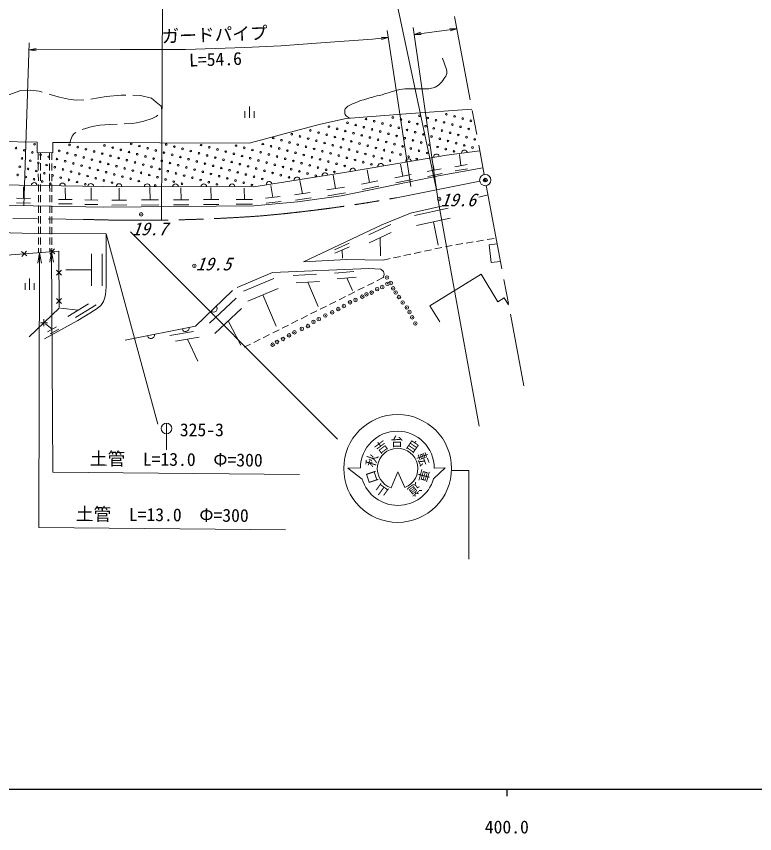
# Model space of a CAD drawing. Units: millimetres, scale not verified. Extents: x 40000 to 680000, y 20000 to 380000.
# Drawn here: x 398566 to 503084, y 198715 to 314377 of the extents above; entities that cross this region are included whole.
import ezdxf
from ezdxf.enums import TextEntityAlignment as Align

# ---------------------------------------------------------------- set-up
doc = ezdxf.new("R2010")
doc.units = ezdxf.units.MM
doc.header["$LTSCALE"] = 1000
doc.header["$PDMODE"] = 32
doc.header["$PDSIZE"] = 500
doc.linetypes.add('CHAIN', pattern=[18.5, 12, -1.5, 3.5, -1.5])
for name, color, linetype, lineweight in [('M-BGD', 7, 'Continuous', 13), ('M-BMK', 2, 'CHAIN', 13), ('M-BMK-SRVR', 3, 'Continuous', 13), ('M-STR-HTXT', 7, 'Continuous', 13), ('M-STR-STRC', 7, 'Continuous', 13), ('M-TTL-BAND', 7, 'Continuous', 25)]:
    doc.layers.add(name, color=color, linetype=linetype, lineweight=lineweight)
doc.layers.add('M-OTRS', color=6, linetype='Continuous')
doc.styles.add('ＭＳ ゴシック', font='')
doc.styles.get('ＭＳ ゴシック').set_extended_font_data('MS Gothic')

# ---------------------------------------------------------------- blocks, each defined once
blk = doc.blocks.new('荒地')
at = {"color": 7, "linetype": 'Continuous', "lineweight": 13}
for p, q in [((-1, 0.25), (-1, -1.25)), ((0, -1.25), (0, 1.25)), ((1, 0.25), (1, -1.25))]:
    blk.add_line(p, q, dxfattribs=at)
blk = doc.blocks.new('道路標識\u3000規制')
at = {"color": 7, "linetype": 'Continuous', "lineweight": 13}
blk.add_line((0, 0), (0, 2.5), dxfattribs=at)
blk.add_circle((0, 2), 0.5, dxfattribs=at)
blk = doc.blocks.new('open_arrow')
at = {"color": 0, "linetype": 'Continuous', "lineweight": -2}
blk.add_lwpolyline([(7.5, 1.25), (0, 0), (7.5, -1.25)], dxfattribs=at)

msp = doc.modelspace()

# ---------------------------------------------------------------- linework, layer by layer
at = {"layer": 'M-BGD'}
for p, q in [((397496, 303260), (399183, 303884)), ((399183, 303884), (400544, 303940)), ((400544, 303940), (401791, 303770)), ((401791, 303770), (402242, 303642)), ((403204, 303370), (403492, 303288)), ((403492, 303288), (404697, 302920)), ((409095, 302640), (411302, 303047)), ((411302, 303047), (413414, 303246)), ((413414, 303246), (414049, 303246)), ((415049, 303237), (416150, 303189)), ((416150, 303189), (417695, 302792)), ((404697, 302920), (405973, 302636)), ((405973, 302636), (407036, 302523)), ((407036, 302523), (408099, 302571)), ((417695, 302792), (418361, 302253)), ((418361, 302253), (419084, 301687)), ((419084, 301687), (419169, 301166)), ((453756, 300567), (463069, 301242)), ((417780, 299901), (416632, 299560)), ((418375, 300227), (417780, 299901)), ((418580, 300405), (418375, 300227)), ((441605, 299107), (445273, 299944)), ((445273, 299944), (453756, 300567)), ((408349, 298521), (407903, 298359)), ((409303, 298776), (408349, 298521)), ((410371, 298965), (409303, 298776)), ((411784, 299078), (410371, 298965)), ((412819, 299117), (411784, 299078)), ((413853, 299149), (413819, 299148)), ((414945, 299206), (413853, 299149)), ((415597, 299319), (414945, 299206)), ((416632, 299560), (415597, 299319)), ((431549, 296407), (441605, 299107)), ((406450, 297434), (406299, 296952)), ((406771, 297812), (406450, 297434)), ((406998, 297942), (406771, 297812)), ((387846, 296729), (401525, 296587)), ((401525, 296587), (401519, 295087)), ((403719, 295064), (403725, 296528)), ((403725, 296528), (406231, 296518)), ((406299, 296952), (406204, 296640)), ((406204, 296640), (406231, 296518)), ((406231, 296518), (431549, 296407)), ((401519, 295087), (403719, 295064)), ((459483, 294745), (464176, 295326)), ((445036, 292289), (455050, 293980)), ((455050, 293980), (459483, 294745)), ((457711, 292601), (457402, 294236)), ((461499, 293257), (461293, 294835)), ((448580, 290864), (448208, 292635)), ((453296, 291771), (452944, 293478)), ((458716, 292801), (456706, 292400)), ((458315, 291812), (464625, 292928)), ((462379, 293410), (460619, 293104)), ((462457, 292820), (460696, 292513)), ((432183, 290256), (445036, 292289)), ((443760, 290000), (443440, 291890)), ((454438, 292001), (452155, 291542)), ((454208, 290943), (458315, 291812)), ((458842, 292130), (456833, 291728)), ((386194, 290703), (410943, 290288)), ((434872, 288759), (434588, 290460)), ((439056, 289269), (438694, 291140)), ((444526, 288982), (454208, 290943)), ((449728, 291093), (447432, 290634)), ((449888, 290334), (447592, 289875)), ((454589, 291270), (452306, 290810)), ((399563, 288628), (399558, 290272)), ((405514, 288471), (405499, 290111)), ((409179, 288375), (409161, 290129)), ((410943, 290288), (432183, 290256)), ((413138, 288361), (413128, 290066)), ((417497, 288419), (417457, 290135)), ((421890, 288426), (421860, 290108)), ((426140, 288458), (426120, 290135)), ((430842, 288472), (430817, 290075)), ((440160, 289428), (437953, 289109)), ((445014, 290192), (442507, 289809)), ((445151, 289382), (442644, 288999)), ((400551, 288608), (398574, 288647)), ((406477, 288471), (404551, 288471)), ((410119, 288358), (408239, 288392)), ((414184, 288380), (412092, 288342)), ((418713, 288432), (416281, 288406)), ((422987, 288433), (420793, 288420)), ((427237, 288471), (425043, 288445)), ((432009, 288479), (429674, 288466)), ((432206, 287541), (438389, 288147)), ((435924, 288861), (433819, 288657)), ((436040, 288166), (433935, 287962)), ((440301, 288699), (438094, 288380)), ((438389, 288147), (444526, 288982)), ((464060, 288788), (465339, 289116)), ((386145, 287803), (410916, 287388)), ((400553, 287949), (398576, 287987)), ((406483, 287829), (404557, 287829)), ((410125, 287731), (408245, 287765)), ((410916, 287388), (432206, 287541)), ((414188, 287682), (412096, 287644)), ((418730, 287696), (416298, 287670)), ((423000, 287712), (420806, 287699)), ((427245, 287752), (425051, 287727)), ((432020, 287792), (429685, 287779)), ((454341, 286537), (458774, 287526)), ((454928, 286215), (459693, 287220)), ((450322, 284879), (454341, 286537)), ((455225, 284794), (459990, 285799)), ((439199, 279642), (450322, 284879)), ((448482, 283444), (451582, 284918)), ((457607, 285297), (458299, 281981)), ((389045, 283911), (401100, 283656)), ((401100, 283656), (411292, 283593)), ((411292, 283593), (411273, 276106)), ((448514, 282331), (451614, 283805)), ((443621, 281347), (445704, 282274)), ((450064, 283068), (450138, 280471)), ((462250, 282289), (463237, 282451)), ((463731, 282532), (464717, 282694)), ((465211, 282775), (466198, 282937)), ((404585, 281168), (376860, 279035)), ((400040, 280464), (399281, 281115)), ((399986, 281169), (399335, 280410)), ((404029, 280771), (403269, 281422)), ((403974, 281476), (403324, 280717)), ((404614, 273102), (404585, 281168)), ((443639, 280844), (445723, 281771)), ((444681, 281308), (444724, 280134)), ((456363, 281141), (457341, 281351)), ((457830, 281455), (458808, 281665)), ((459296, 281770), (459981, 281917)), ((459981, 281917), (460277, 281965)), ((460770, 282046), (461757, 282208)), ((465517, 282048), (466638, 282172)), ((465793, 279542), (465517, 282048)), ((409193, 280792), (409193, 276237)), ((410711, 280792), (410711, 276237)), ((439199, 279642), (445309, 279968)), ((445309, 279968), (450496, 279883)), ((450496, 279883), (451474, 280093)), ((451963, 280197), (452941, 280407)), ((453430, 280512), (454408, 280722)), ((454896, 280826), (455874, 281036)), ((467104, 279686), (465793, 279542)), ((404951, 277754), (404241, 278459)), ((404244, 277752), (404948, 278461)), ((409193, 278514), (405565, 278514)), ((429837, 276008), (434826, 278105)), ((434826, 278105), (448456, 278703)), ((437739, 277682), (441049, 277893)), ((443617, 278018), (446334, 278248)), ((448456, 278703), (450157, 278596)), ((450157, 278596), (450519, 278277)), ((450519, 278277), (450625, 277873)), ((450625, 277873), (450519, 277469)), ((457124, 273420), (464345, 277882)), ((464345, 277882), (466747, 273995)), ((430728, 275508), (435014, 277268)), ((438169, 276664), (441480, 276874)), ((439824, 276769), (441276, 273333)), ((443974, 277246), (446691, 277476)), ((445332, 277361), (446166, 275560)), ((449165, 276728), (448271, 276281)), ((450507, 277399), (449613, 276952)), ((450519, 277469), (450507, 277399)), ((411273, 276106), (411178, 274986)), ((423913, 270545), (429176, 275584)), ((431330, 274086), (435617, 275846)), ((446482, 275386), (445588, 274939)), ((447824, 276057), (446929, 275610)), ((404965, 273754), (404255, 274459)), ((404258, 273752), (404963, 274461)), ((411036, 274447), (410923, 274022)), ((411178, 274986), (411036, 274447)), ((425892, 270973), (429681, 274494)), ((433474, 274966), (435358, 270520)), ((445141, 274715), (444246, 274268)), ((466747, 273995), (467643, 274547)), ((467643, 274547), (468250, 273560)), ((400404, 269020), (404614, 273102)), ((407324, 272786), (404808, 273099)), ((408797, 273685), (405850, 271887)), ((409875, 273551), (406928, 271753)), ((410001, 273016), (408967, 272378)), ((410526, 273455), (410001, 273016)), ((410710, 273725), (410526, 273455)), ((410923, 274022), (410710, 273725)), ((426664, 269506), (430453, 273027)), ((442458, 273373), (441563, 272926)), ((443799, 274044), (442905, 273597)), ((458521, 271159), (457124, 273420)), ((408967, 272378), (407280, 271343)), ((439775, 272031), (438880, 271584)), ((441116, 272702), (440222, 272255)), ((401964, 271024), (402963, 271009)), ((402456, 270517), (402471, 271517)), ((407280, 271343), (402574, 268763)), ((403617, 270086), (402714, 270878)), ((428558, 271267), (430359, 267844)), ((437092, 270689), (436197, 270241)), ((438433, 271360), (437539, 270912)), ((404242, 270430), (402992, 269742)), ((404600, 270117), (403350, 269428)), ((413995, 268536), (423913, 270545)), ((420298, 269226), (423657, 269772)), ((435750, 270018), (434856, 269570)), ((421100, 268424), (424459, 268970)), ((422779, 268697), (424245, 265564)), ((433067, 268676), (432173, 268228)), ((434409, 269347), (433514, 268899)), ((431726, 268005), (430831, 267557))]:
    msp.add_line(p, q, dxfattribs=at)
for centre in [(448074, 299847), (449233, 299537), (451862, 300075), (453021, 299764), (454180, 299454), (455650, 300302), (456809, 299992), (457968, 299681), (459438, 300530), (460597, 300219), (461756, 299908), (462915, 299598), (442817, 298772), (443976, 298461), (445446, 299310), (446605, 298999), (447764, 298688), (448923, 298378), (450393, 299226), (451552, 298916), (452711, 298605), (453870, 298295), (455340, 299143), (456499, 298833), (457658, 298522), (459128, 299370), (460287, 299060), (461446, 298749), (462605, 298439), (434930, 297158), (437559, 297696), (438718, 297385), (440188, 298234), (441347, 297923), (442506, 297612), (443665, 297302), (445135, 298150), (446294, 297840), (447453, 297529), (448612, 297219), (450082, 298067), (451241, 297757), (452400, 297446), (453559, 297135), (455029, 297984), (456188, 297673), (457347, 297363), (458817, 298211), (459976, 297901), (461135, 297590), (462294, 297280), (401150, 296271), (406097, 296187), (411044, 296104), (414832, 296332), (415991, 296021), (419779, 296248), (424726, 296165), (429673, 296082), (433461, 296309), (434620, 295999), (436089, 296847), (437249, 296537), (438408, 296226), (439877, 297075), (441036, 296764), (442196, 296453), (443355, 296143), (444824, 296991), (445983, 296681), (447143, 296370), (448302, 296060), (449771, 296908), (450931, 296598), (452090, 296287), (453249, 295976), (454718, 296825), (455878, 296514), (457037, 296204), (458506, 297052), (459665, 296742), (460825, 296431), (461984, 296120), (463453, 296969), (398521, 295733), (399680, 295422), (400839, 295112), (404627, 295339), (405786, 295028), (407256, 295877), (408415, 295566), (409574, 295256), (410733, 294945), (412203, 295794), (413362, 295483), (414521, 295172), (415680, 294862), (417150, 295710), (418309, 295400), (419468, 295089), (420938, 295938), (422097, 295627), (423256, 295317), (424415, 295006), (425885, 295855), (427044, 295544), (428203, 295233), (429362, 294923), (430832, 295771), (431991, 295461), (433150, 295150), (434309, 294840), (435779, 295688), (436938, 295377), (438097, 295067), (439567, 295915), (440726, 295605), (441885, 295294), (443044, 294984), (444514, 295832), (445673, 295522), (446832, 295211), (447991, 294900), (449461, 295749), (450620, 295438), (451779, 295128), (454408, 295666), (455567, 295355), (456726, 295045), (458196, 295893), (459355, 295583), (460514, 295272), (463143, 295810), (399369, 294263), (400529, 293952), (401998, 294801), (403157, 294490), (404316, 294180), (405476, 293869), (406945, 294718), (408104, 294407), (409263, 294097), (410423, 293786), (411892, 294634), (413051, 294324), (414210, 294013), (415370, 293703), (416839, 294551), (417998, 294241), (419158, 293930), (420627, 294779), (421786, 294468), (422945, 294157), (424105, 293847), (425574, 294695), (426733, 294385), (427892, 294074), (429052, 293764), (430521, 294612), (431680, 294302), (432839, 293991), (433999, 293680), (435468, 294529), (436627, 294218), (437787, 293908), (439256, 294756), (440415, 294446), (441574, 294135), (442734, 293825), (444203, 294673), (445362, 294363), (446521, 294052), (447681, 293741), (449150, 294590), (450309, 294279), (451468, 293969), (452938, 294817), (454097, 294507), (455256, 294196), (399059, 293104), (400218, 292793), (401688, 293642), (402847, 293331), (404006, 293021), (405165, 292710), (406635, 293559), (407794, 293248), (408953, 292937), (410112, 292627), (411582, 293475), (412741, 293165), (413900, 292854), (415059, 292544), (416529, 293392), (417688, 293082), (418847, 292771), (420317, 293620), (421476, 293309), (422635, 292998), (423794, 292688), (425264, 293536), (426423, 293226), (427582, 292915), (428741, 292605), (430211, 293453), (431370, 293142), (432529, 292832), (433688, 292521), (435158, 293370), (436317, 293059), (437476, 292749), (438946, 293597), (440105, 293287), (441264, 292976), (442423, 292665), (443893, 293514), (445052, 293203), (448840, 293431), (398748, 291945), (399907, 291634), (401377, 292483), (402536, 292172), (403695, 291862), (404854, 291551), (406324, 292399), (407483, 292089), (408642, 291778), (409801, 291468), (411271, 292316), (412430, 292006), (413589, 291695), (414748, 291385), (416218, 292233), (417377, 291922), (418536, 291612), (420006, 292460), (421165, 292150), (422324, 291839), (423483, 291529), (424953, 292377), (426112, 292067), (427271, 291756), (428430, 291445), (429900, 292294), (431059, 291983), (432218, 291673), (433377, 291362), (434847, 292211), (436006, 291900), (437165, 291590), (438635, 292438), (439794, 292128), (440953, 291817), (443582, 292355), (401066, 291324), (402226, 291013), (403385, 290702), (406013, 291240), (407173, 290930), (408332, 290619), (410961, 291157), (412120, 290847), (415908, 291074), (418226, 290453), (419695, 291301), (420855, 290991), (422014, 290680), (424642, 291218), (425802, 290907), (426961, 290597), (429590, 291135), (430749, 290824), (431908, 290514)]:
    msp.add_circle(centre, 120, dxfattribs=at)
for centre, radius, start, end in [((461995, 295056), 400, 7.05231, 187.05231), ((454093, 293818), 400, 9.58064, 189.58064), ((458035, 294495), 400, 9.79621, 189.79621), ((446205, 292487), 400, 9.58064, 189.58064), ((450149, 293153), 400, 9.58064, 189.58064), ((438305, 291225), 400, 8.98905, 188.98905), ((442256, 291850), 400, 8.98905, 188.98905), ((401101, 290453), 400, 359.04024, 179.04024), ((405101, 290386), 400, 359.04024, 179.04024), ((409100, 290319), 400, 359.04024, 179.04024), ((413100, 290285), 400, 359.91397, 179.91397), ((417100, 290279), 400, 359.91397, 179.91397), ((421100, 290273), 400, 359.91397, 179.91397), ((425100, 290267), 400, 359.91397, 179.91397), ((429100, 290261), 400, 359.91397, 179.91397), ((434354, 290600), 400, 8.98905, 188.98905), ((426501, 273023), 500, 223.75849, 43.75849), ((422525, 270264), 500, 191.45158, 11.45158), ((417624, 269271), 500, 191.45158, 11.45158)]:
    msp.add_arc(centre, radius, start, end, dxfattribs=at)
msp.add_open_spline([(445719, 299976), (445542, 300104), (445309, 300178), (445187, 300359), (445079, 300521), (445046, 300734), (445052, 300929), (445057, 301087), (445092, 301260), (445191, 301383), (445537, 301811), (446128, 301969), (446633, 302188), (447363, 302503), (448145, 302687), (448908, 302910), (449380, 303049), (449858, 303165), (450333, 303293), (451297, 303554), (452235, 303943), (453224, 304080), (454074, 304197), (454940, 304068), (455797, 304101), (456308, 304121), (456831, 304086), (457328, 304207), (457673, 304292), (458020, 304422), (458306, 304633), (458629, 304871), (458864, 305216), (459092, 305547), (459261, 305792), (459479, 306038), (459518, 306334), (459565, 306695), (459368, 307048), (459263, 307397), (459155, 307751), (459007, 308091), (458880, 308438)], degree=3, knots=[0, 0, 0, 0, 1, 1, 1, 2, 2, 2, 3, 3, 3, 4, 4, 4, 5, 5, 5, 6, 6, 6, 7, 7, 7, 8, 8, 8, 9, 9, 9, 10, 10, 10, 11, 11, 11, 12, 12, 12, 13, 13, 13, 14, 14, 14, 14], dxfattribs=at)
for p in [(458429, 288528), (416229, 286348), (423756, 279066), (451030, 277424), (451073, 276531), (451569, 276644), (448139, 275042), (448862, 275283), (449641, 275765), (450364, 276063), (451909, 275879), (452264, 275297), (445800, 273908), (446580, 274249), (447544, 274702), (452731, 274660), (453256, 273880), (444142, 272959), (444921, 273384), (453837, 273171), (442313, 272037), (443270, 272484), (454220, 272533), (454602, 271782), (439847, 270549), (440634, 271144), (441378, 271527), (455056, 270903), (437933, 269656), (438975, 270145), (435467, 268295), (436317, 268721), (437168, 269231), (434850, 267913)]:
    msp.add_point(p, dxfattribs=at)
at = {"layer": 'M-BMK'}
for p, q in [((460616, 314345), (464799, 291999)), ((452388, 288711), (464162, 291057)), ((465093, 290427), (470395, 262104)), ((366080, 286207), (408063, 285649))]:
    msp.add_line(p, q, dxfattribs=at)
for centre, radius, start, end in [((414687, 497183), 211854, 274.97559, 280.25085), ((416012, 523688), 238171, 268.08753, 274.10511)]:
    msp.add_arc(centre, radius, start, end, dxfattribs=at)
at = {"layer": 'M-BMK-SRVR'}
for p, q in [((449617, 329713), (458024, 289834)), ((419309, 327225), (419118, 285537))]:
    msp.add_line(p, q, dxfattribs=at)
msp.add_circle((464946, 291213), 800, dxfattribs=at)
at = {"layer": 'M-OTRS'}
msp.add_point((464946, 291213), dxfattribs=at)
at = {"layer": 'M-STR-HTXT'}
for p, q in [((451072, 312367), (454393, 290315)), ((454726, 312810), (458245, 288563)), ((454869, 311821), (460939, 312618)), ((460939, 312618), (459926, 312653)), ((460939, 312618), (459970, 312323)), ((449004, 311129), (451221, 311378)), ((451221, 311378), (450209, 311432)), ((451221, 311378), (450246, 311101)), ((454869, 311821), (455839, 312116)), ((454869, 311821), (455883, 311786)), ((400401, 310649), (399607, 287578)), ((422518, 309694), (430890, 309981)), ((430890, 309981), (435992, 310204)), ((435992, 310204), (441669, 310651)), ((441669, 310651), (449004, 311129)), ((400367, 309649), (401366, 309819)), ((400367, 309649), (413285, 309694)), ((400367, 309649), (401367, 309486)), ((413285, 309694), (422518, 309694)), ((401669, 295085), (401672, 294085)), ((401969, 295082), (401972, 294082)), ((403269, 295069), (403272, 294069)), ((403569, 295066), (403572, 294066)), ((401673, 293585), (401676, 292585)), ((401973, 293582), (401976, 292582)), ((403274, 293569), (403277, 292569)), ((403574, 293566), (403577, 292566)), ((401678, 292085), (401681, 291086)), ((401978, 292082), (401981, 291082)), ((403279, 292069), (403282, 291069)), ((403579, 292066), (403582, 291066)), ((401683, 290586), (401686, 289586)), ((401983, 290582), (401986, 289582)), ((403283, 290569), (403286, 289569)), ((403583, 290566), (403586, 289566)), ((401687, 289086), (401690, 288086)), ((401987, 289082), (401990, 288082)), ((403288, 289069), (403291, 288069)), ((403588, 289066), (403591, 288066)), ((464066, 256364), (458245, 288563)), ((401692, 287586), (401695, 286586)), ((401992, 287582), (401995, 286582)), ((403292, 287569), (403295, 286569)), ((403592, 287566), (403595, 286566)), ((401696, 286086), (401699, 285086)), ((401996, 286082), (401999, 285082)), ((403297, 286069), (403300, 285069)), ((403597, 286066), (403600, 285066)), ((401701, 284586), (401704, 283586)), ((402001, 284582), (402004, 283582)), ((403301, 284569), (403304, 283569)), ((403601, 284566), (403604, 283566)), ((401705, 283086), (401708, 282086)), ((402005, 283082), (402008, 282082)), ((403306, 283069), (403309, 282069)), ((403606, 283066), (403609, 282066)), ((401710, 281586), (401712, 280947)), ((402010, 281582), (402012, 280970)), ((403310, 281569), (403312, 281070)), ((403611, 281566), (403612, 281093))]:
    msp.add_line(p, q, dxfattribs=at)
for points in [[(403548, 281088), (403732, 249879), (438643, 249555)], [(401866, 280959), (401752, 242047), (436664, 241723)]]:
    msp.add_lwpolyline(points, dxfattribs=at)
at = {"layer": 'M-STR-STRC'}
for p, q in [((411292, 283593), (418602, 256673)), ((414737, 283864), (444038, 254560)), ((447280, 250493), (445512, 250453)), ((445512, 250453), (447526, 248888)), ((451634, 247672), (452554, 249929)), ((452554, 249929), (453565, 247717)), ((459291, 250464), (457637, 248917)), ((457722, 250446), (459291, 250464)), ((460212, 250128), (462629, 250128)), ((462629, 250128), (462629, 237553))]:
    msp.add_line(p, q, dxfattribs=at)
msp.add_circle((452544, 250399), 7630, dxfattribs=at)
for centre, radius, start, end in [((452500, 250452), 5222, 359.93402, 179.54548), ((452535, 250385), 2869, 291.1103, 251.6855), ((452577, 250453), 5288, 197.21134, 343.11438)]:
    msp.add_arc(centre, radius, start, end, dxfattribs=at)
at = {"layer": 'M-TTL-BAND'}
for p, q in [((40000, 205000), (579000, 205000)), ((468000, 205000), (468000, 204000))]:
    msp.add_line(p, q, dxfattribs=at)

# ---------------------------------------------------------------- block references
at = {"layer": 'M-BGD', "xscale": 640, "yscale": 640}
for p in [(431575, 300797), (400441, 276464)]:
    msp.add_blockref('荒地', p, dxfattribs=at)
at = {"layer": 'M-STR-HTXT', "xscale": 200, "yscale": 200}
for p, rotation in [((403548, 281088), 270.3), ((401866, 280959), 269.8)]:
    msp.add_blockref('open_arrow', p, dxfattribs=dict(at, rotation=rotation))
at = {"layer": 'M-STR-STRC', "xscale": 1500, "yscale": 1500}
msp.add_blockref('道路標識\u3000規制', (419826, 253045), dxfattribs=at)

# ---------------------------------------------------------------- texts
at = {"layer": 'M-BGD', "style": 'ＭＳ ゴシック', "oblique": 20}
for s, p in [('19.6', (458615, 286942)), ('19.7', (414899, 282840)), ('19.5', (423971, 277874))]:
    msp.add_text(s, height=1833, dxfattribs=at).set_placement(p, align=Align.BOTTOM_LEFT)
at = {"layer": 'M-STR-HTXT', "style": 'ＭＳ ゴシック'}
for s, rotation, p in [('ガードパイプ', 1.964, (426687, 310337)), ('L=54.6', 1.964, (426807, 306839)), ('土管\u3000L=13.0\u3000Φ=300', 359.468, (421192, 250217)), ('土管\u3000L=13.0\u3000Φ=300', 359.468, (419213, 242385))]:
    msp.add_text(s, height=1833, rotation=rotation, dxfattribs=at).set_placement(p, align=Align.BOTTOM_CENTER)
at = {"layer": 'M-STR-STRC', "style": 'ＭＳ ゴシック'}
msp.add_text('325-3', height=1833, dxfattribs=at).set_placement((421710, 254401), align=Align.BOTTOM_LEFT)
for s, rotation, p in [('台', 1.398, (452442, 254215)), ('吉', 37.017, (450229, 253444)), ('自', 325.778, (454690, 253553)), ('秋', 72.637, (448878, 251528)), ('転', 290.159, (456132, 251705)), ('口', 108.256, (448897, 249184)), ('車', 254.539, (456229, 249363)), ('山', 143.876, (450277, 247290)), ('道', 218.595, (454936, 247404))]:
    msp.add_text(s, height=1320, rotation=rotation, dxfattribs=at).set_placement(p, align=Align.MIDDLE_CENTER)
at = {"layer": 'M-TTL-BAND', "style": 'ＭＳ ゴシック'}
msp.add_text('400.0', height=1833, dxfattribs=at).set_placement((468000, 198195), align=Align.BOTTOM_CENTER)

doc.saveas('drawing.dxf')
